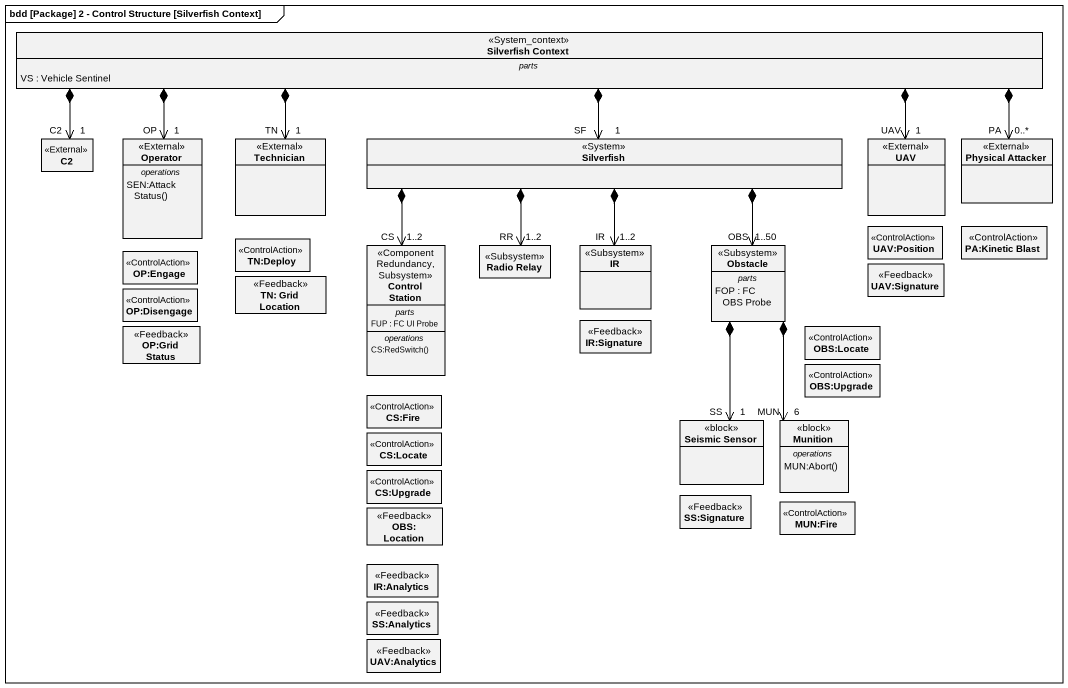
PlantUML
@startuml
mainframe bdd [Package] 2 - Control Structure [Silverfish Context]
hide circle
hide empty members
class "Silverfish Context" as Silverfish_Context <<System_context>> {
  -- parts --
  VS : Vehicle Sentinel
}
class C2 <<External>>
class Operator <<External>> {
  -- operations --
  SEN:Attack Status()
}
class Technician <<External>>
class Silverfish <<System>>
class UAV <<External>>
class "Physical Attacker" as Physical_Attacker <<External>>
class "UAV:Position" as UAV_Position <<ControlAction>>
class "PA:Kinetic Blast" as PA_Kinetic_Blast <<ControlAction>>
class "OP:Engage" as OP_Engage <<ControlAction>>
class "TN:Deploy" as TN_Deploy <<ControlAction>>
class "Control Station" as Control_Station <<ComponentRedundancy, Subsystem>> {
  -- parts --
  FUP : FC UI Probe
  -- operations --
  CS:RedSwitch()
}
class "Radio Relay" as Radio_Relay <<Subsystem>>
class IR <<Subsystem>>
class Obstacle <<Subsystem>> {
  -- parts --
  FOP : FC OBS Probe
}
class "UAV:Signature" as UAV_Signature <<Feedback>>
class "OP:Disengage" as OP_Disengage <<ControlAction>>
class "TN: Grid Location" as TN_Grid_Location <<Feedback>>
class "OP:Grid Status" as OP_Grid_Status <<Feedback>>
class "IR:Signature" as IR_Signature <<Feedback>>
class "OBS:Locate" as OBS_Locate <<ControlAction>>
class "OBS:Upgrade" as OBS_Upgrade <<ControlAction>>
class "CS:Fire" as CS_Fire <<ControlAction>>
class "CS:Locate" as CS_Locate <<ControlAction>>
class "Seismic Sensor" as Seismic_Sensor <<block>>
class Munition <<block>> {
  -- operations --
  MUN:Abort()
}
class "CS:Upgrade" as CS_Upgrade <<ControlAction>>
class "OBS: Location" as OBS_Location <<Feedback>>
class "SS:Signature" as SS_Signature <<Feedback>>
class "MUN:Fire" as MUN_Fire <<ControlAction>>
class "IR:Analytics" as IR_Analytics <<Feedback>>
class "SS:Analytics" as SS_Analytics <<Feedback>>
class "UAV:Analytics" as UAV_Analytics <<Feedback>>
Silverfish_Context *-left-> "C2\n1" C2
Silverfish_Context *-left-> "OP\n1" Operator
Silverfish_Context *-left-> "TN\n1" Technician
Silverfish_Context *--> "SF\n1" Silverfish
Silverfish_Context *-right-> "UAV\n1" UAV
Silverfish_Context *-right-> "PA\n0..*" Physical_Attacker
Silverfish *--> "CS\n1..2" Control_Station
Silverfish *--> "RR\n1..2" Radio_Relay
Silverfish *--> "IR\n1..2" IR
Silverfish *--> "OBS\n1..50" Obstacle
Obstacle *--> "SS\n1" Seismic_Sensor
Obstacle *--> "MUN\n6" Munition
@enduml
